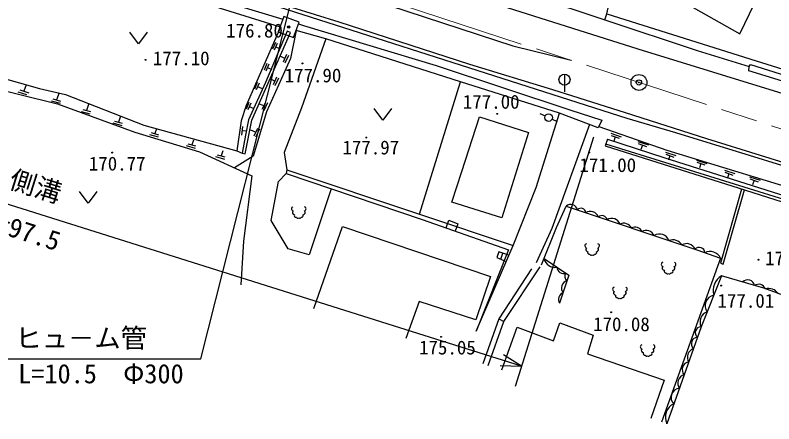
# Model space of a CAD drawing. Units: millimetres, scale not verified. Extents: x -376306283 to 680000, y -957283980 to 380000.
# Drawn here: x 111356 to 183417, y 263819 to 302632 of the extents above; entities that cross this region are included whole.
import ezdxf
from ezdxf.enums import TextEntityAlignment as Align

# ---------------------------------------------------------------- set-up
doc = ezdxf.new("R2010")
doc.units = ezdxf.units.MM
doc.header["$LTSCALE"] = 1000
doc.header["$PDMODE"] = 32
doc.header["$PDSIZE"] = 500
doc.linetypes.add('CHAIN', pattern=[18.5, 12, -1.5, 3.5, -1.5])
for name, color, linetype, lineweight in [('M-BGD', 7, 'Continuous', 25), ('M-BMK', 2, 'CHAIN', 13), ('M-BMK-SRVR', 3, 'Continuous', 25)]:
    doc.layers.add(name, color=color, linetype=linetype, lineweight=lineweight)
doc.styles.add('@ＭＳ ゴシック', font='')
doc.styles.add('ＭＳ ゴシック', font='')
doc.styles.get('@ＭＳ ゴシック').set_extended_font_data('@MS Gothic')
doc.styles.get('ＭＳ ゴシック').set_extended_font_data('MS Gothic')

msp = doc.modelspace()

# ---------------------------------------------------------------- hatches: boundary and pattern name
at = {"layer": 'M-BGD'}
msp.add_hatch(color=256, dxfattribs=at).paths.add_polyline_path([(137443, 301466, 1), (137225, 301545, 0.41421), (137295, 301396, 0.41421)])

# ---------------------------------------------------------------- linework, layer by layer
for p, q in [((129000, 270000), (137430, 303434)), ((136867, 302497), (136342, 301038)), ((138326, 301972), (136867, 302497)), ((137801, 300513), (138326, 301972)), ((136342, 301038), (137801, 300513)), ((136068, 300028), (135797, 299396)), ((136252, 299957), (135962, 299313)), ((136107, 299635), (136523, 299445)), ((159436, 269285), (65709, 298799)), ((123712, 298384), (123771, 298391)), ((136964, 298530), (136514, 298728)), ((137132, 298882), (136797, 298178)), ((137316, 298816), (136960, 298065)), ((135270, 298039), (135000, 297407)), ((135454, 297968), (135164, 297324)), ((135309, 297646), (135725, 297456)), ((138609, 298050), (138668, 298057)), ((163535, 297035), (163535, 295345)), ((134347, 296241), (134076, 295609)), ((136019, 296376), (135569, 296574)), ((136187, 296728), (135852, 296024)), ((136371, 296662), (136015, 295911)), ((111787, 295536), (112655, 295251)), ((112388, 296014), (112185, 295405)), ((134531, 296170), (134241, 295526)), ((134386, 295848), (134802, 295658)), ((111617, 295352), (112440, 295088)), ((115521, 295244), (115292, 294582)), ((114773, 294507), (115615, 294275)), ((114931, 294685), (115652, 294479)), ((118366, 294234), (118136, 293572)), ((133555, 294352), (133284, 293720)), ((133739, 294281), (133448, 293637)), ((134964, 294013), (134514, 294211)), ((135131, 294365), (134797, 293660)), ((135316, 294299), (134960, 293548)), ((117618, 293498), (118459, 293265)), ((117775, 293675), (118497, 293469)), ((133594, 293959), (134010, 293769)), ((121361, 293048), (121159, 292467)), ((157118, 293256), (157177, 293263)), ((161205, 293280), (161691, 293056)), ((162354, 292749), (162840, 292525)), ((120641, 292393), (121483, 292160)), ((120799, 292570), (121520, 292364)), ((132954, 292048), (132840, 291236)), ((134365, 291858), (134030, 291153)), ((124102, 291310), (124944, 291077)), ((124260, 291487), (124981, 291282)), ((124781, 291846), (124621, 291384)), ((132900, 291665), (133324, 291646)), ((134197, 291506), (133747, 291704)), ((134549, 291792), (134193, 291041)), ((167923, 291416), (168917, 291092)), ((167961, 291218), (168733, 290952)), ((127768, 290416), (128490, 290211)), ((128289, 290775), (128129, 290313)), ((144680, 291003), (144739, 291010)), ((166289, 291048), (158835, 267377)), ((168347, 291085), (168211, 290662)), ((170507, 290626), (171501, 290302)), ((170545, 290428), (171317, 290161)), ((127611, 290239), (128452, 290006)), ((131077, 289733), (130917, 289272)), ((170931, 290295), (170795, 289872)), ((120548, 289577), (120607, 289584)), ((130399, 289198), (131240, 288965)), ((130556, 289375), (131278, 289169)), ((165855, 289593), (165914, 289600)), ((173125, 289621), (174118, 289298)), ((173163, 289424), (173935, 289157)), ((173549, 289290), (173412, 288868)), ((176060, 288872), (177054, 288549)), ((176098, 288675), (176870, 288408)), ((176484, 288541), (176348, 288119)), ((178718, 287912), (179712, 287588)), ((178757, 287714), (179529, 287448)), ((179143, 287581), (179006, 287158)), ((181110, 287276), (182104, 286953)), ((181148, 287079), (181920, 286812)), ((181534, 286946), (181398, 286523)), ((157472, 279469), (157685, 280035)), ((181934, 279397), (181993, 279404)), ((178391, 276946), (178450, 276953)), ((167941, 274414), (168000, 274421)), ((157291, 273776), (155774, 269527)), ((156277, 269363), (157779, 273538)), ((151783, 272079), (151842, 272086)), ((159436, 269285), (157749, 270359)), ((110000, 270000), (129000, 270000)), ((157438, 269372), (159436, 269285))]:
    msp.add_line(p, q, dxfattribs=at)
for points in [[(71743, 329099), (84380, 325860), (99849, 321572), (115194, 316854), (130315, 311966), (154384, 304555), (170514, 299450), (191769, 292893), (194893, 291993)], [(71078, 325762), (75648, 324852), (91377, 320312), (109865, 314825), (129259, 309228), (146905, 303540), (158636, 299708), (164152, 298350)], [(182427, 322381), (181095, 319997), (180530, 320257), (179473, 318517), (180822, 317651), (175891, 308922), (175187, 309290), (173571, 306643), (172043, 307373), (171185, 305782), (174518, 304060), (180194, 300846), (182486, 305672), (183695, 304970), (188545, 313106), (192116, 319515)], [(79632, 320233), (94081, 315899), (109815, 311525), (126408, 306638), (144810, 300736), (152127, 298380), (169441, 292853)], [(162421, 295527), (154548, 297960), (142119, 301967), (133124, 304781), (116790, 309809), (105865, 312916), (93325, 316527), (81906, 319894)], [(76548, 318342), (80531, 317977), (85344, 317433), (91341, 315564), (106607, 311028), (119004, 307679), (130164, 304280), (136780, 302253)], [(136551, 301479), (117542, 307430), (107686, 310253), (91693, 315020), (88988, 315737)], [(167372, 302176), (167566, 302769), (167969, 304628), (171040, 311662), (170935, 312546)], [(160585, 304476), (167372, 302176), (176141, 299266), (181087, 297765)], [(167566, 302769), (181747, 298286), (197747, 293283), (200700, 292501), (221116, 286487)], [(136551, 301479), (133290, 294041), (132836, 292604), (132422, 289760)], [(138263, 301798), (138753, 301648), (151354, 297844), (164037, 293637), (167068, 292662), (166738, 291947), (163046, 293316), (153650, 296301), (140853, 300384), (138055, 301182)], [(107239, 297106), (108142, 297205), (113666, 295656), (116138, 295107), (123573, 292175), (132422, 289760), (132917, 289520), (133213, 289447), (133848, 292670), (137504, 300980), (137202, 301124)], [(123887, 301022), (123060, 299919), (122234, 301022)], [(138055, 301182), (137514, 298525), (135230, 293454), (133949, 289244), (132193, 288138)], [(137202, 301124), (135135, 296230), (133524, 292706), (133248, 291240), (132917, 289520)], [(140853, 300384), (138543, 293828), (136903, 289588), (137148, 287957), (149774, 283722), (153650, 296301)], [(181044, 297348), (181087, 297765), (181205, 297948), (197007, 292964), (198093, 292527)], [(198290, 292412), (198141, 292088), (194107, 293323), (181044, 297348)], [(105067, 286069), (106651, 292219), (107944, 296058), (115370, 294203), (122718, 291522), (128878, 289648), (133850, 287383), (133034, 281174), (132787, 277028)], [(214680, 279373), (209611, 280993), (201769, 283333), (194285, 285640), (187240, 287712), (177049, 290900), (169320, 293365), (162421, 295527)], [(147116, 293756), (146289, 292653), (145462, 293756)], [(149774, 283722), (158643, 280749), (160848, 286252), (163046, 293316)], [(169441, 292853), (174074, 291473), (191159, 286222), (201404, 283092), (214581, 279059)], [(165919, 292250), (162320, 282377), (160851, 279106)], [(166790, 292060), (173265, 289826), (187983, 285328), (195711, 282909), (196695, 282207), (195655, 279224)], [(167609, 290857), (167411, 290231), (180724, 286001), (195358, 281351), (195451, 281676), (185788, 284672), (167463, 290395)], [(167609, 290857), (172959, 289126), (189740, 283801), (195482, 281993), (195451, 281676)], [(141358, 286153), (139281, 279877), (137289, 280441), (135658, 283121), (136377, 286828), (137085, 287594)], [(137148, 287957), (137085, 287594), (150027, 283228), (158216, 280331), (155147, 272616), (158643, 280749)], [(180358, 286117), (178364, 279065), (178612, 278981), (180616, 286035)], [(119125, 285891), (118299, 284788), (117472, 285891)], [(161335, 278921), (162790, 282454), (163689, 284503), (176100, 280338), (178360, 279547), (172763, 263978)], [(139719, 274766), (142461, 282552), (156503, 277825), (155114, 273687), (149716, 275437), (148478, 271908)], [(152299, 282424), (152540, 283159), (153389, 282799), (153161, 282119)], [(158256, 279848), (157300, 280162), (157111, 279622), (157997, 279247)], [(161587, 279533), (163941, 277938), (163070, 275266)], [(160409, 278525), (157291, 273776), (157779, 273538), (161214, 278728)], [(200400, 268552), (198214, 270947), (182473, 276701), (178456, 277888), (176507, 273042), (173250, 263819)], [(157570, 268941), (159042, 272988), (162488, 271713), (163101, 273416), (166248, 272224), (165708, 270452), (173014, 267968), (171723, 264318)]]:
    msp.add_lwpolyline(points, dxfattribs=at)
msp.add_lwpolyline([(152844, 284886), (153768, 287793), (155466, 292978), (160128, 291499), (157569, 283384)], close=True, dxfattribs=at)
for centre, radius in [((137334, 301505), 116), ((123742, 298387), 42), ((123742, 298387), 37.8), ((123742, 298387), 25.2), ((123742, 298387), 12.6), ((138639, 298053), 42), ((138639, 298053), 37.8), ((138639, 298053), 25.2), ((138639, 298053), 12.6), ((163535, 296510), 525), ((157147, 293259), 42), ((157147, 293259), 37.8), ((157147, 293259), 25.2), ((157147, 293259), 12.6), ((162023, 292903), 365), ((144709, 291006), 42), ((144709, 291006), 37.8), ((144709, 291006), 25.2), ((144709, 291006), 12.6), ((120578, 289580), 42), ((120578, 289580), 37.8), ((120578, 289580), 25.2), ((120578, 289580), 12.6), ((165885, 289596), 42), ((165885, 289596), 37.8), ((165885, 289596), 25.2), ((165885, 289596), 12.6), ((181964, 279400), 42), ((181964, 279400), 37.8), ((181964, 279400), 25.2), ((181964, 279400), 12.6), ((178421, 276949), 42), ((178421, 276949), 37.8), ((178421, 276949), 25.2), ((178421, 276949), 12.6), ((167971, 274417), 42), ((167971, 274417), 37.8), ((167971, 274417), 25.2), ((167971, 274417), 12.6), ((151812, 272082), 42), ((151812, 272082), 37.8), ((151812, 272082), 25.2), ((151812, 272082), 12.6)]:
    msp.add_circle(centre, radius, dxfattribs=at)
for centre, radius, start, end in [((164125, 283996), 668, 12.20829, 130.69389), ((137814, 284239), 211, 109.40874, 255.77427), ((137891, 283882), 199, 130.39925, 269.22745), ((138698, 283882), 199, 270.77255, 49.60075), ((138775, 284239), 211, 284.22573, 70.59126), ((165117, 283865), 435, 1.6557, 141.24648), ((165978, 283176), 820, 21.60732, 121.29486), ((138032, 283599), 166, 149.84828, 287.49005), ((138203, 283461), 122, 189.78455, 318.51156), ((138386, 283462), 123, 221.51005, 350.13166), ((138557, 283599), 166, 252.50995, 30.15172), ((167073, 283061), 533, 14.35987, 128.5423), ((168035, 282485), 837, 20.75978, 122.14239), ((169178, 282071), 797, 25.98298, 116.9192), ((170233, 281800), 706, 24.30805, 118.59412), ((171283, 281340), 854, 24.45553, 118.44665), ((172569, 280904), 940, 20.14516, 122.75701), ((173822, 280277), 1020, 31.58041, 111.32176), ((165680, 280723), 211, 109.40874, 255.77427), ((165757, 280366), 199, 130.39925, 269.22745), ((166565, 280366), 199, 270.77255, 49.60075), ((166642, 280723), 211, 284.22573, 70.59126), ((175135, 280077), 858, 21.75173, 121.15044), ((176330, 280045), 530, 2.9433, 138.74439), ((165898, 280084), 166, 149.84828, 287.49005), ((166069, 279946), 122, 189.78455, 318.51156), ((166253, 279946), 123, 221.51005, 350.13166), ((166424, 280084), 166, 252.50995, 30.15172), ((177352, 279073), 1114, 25.20699, 116.2121), ((162628, 279735), 1060, 191.00199, 280.75181), ((172937, 278968), 211, 109.40874, 255.77427), ((173899, 278968), 211, 284.22573, 70.59126), ((163457, 278716), 631, 182.07026, 289.68354), ((173014, 278611), 199, 130.39925, 269.22745), ((173155, 278329), 166, 149.84828, 287.49005), ((173326, 278191), 122, 189.78455, 318.51156), ((173509, 278191), 123, 221.51005, 350.13166), ((173680, 278329), 166, 252.50995, 30.15172), ((173821, 278611), 199, 270.77255, 49.60075), ((164057, 277806), 500, 140.86054, 234.32862), ((179340, 276450), 1688, 121.5844, 194.59562), ((180937, 276837), 657, 11.14102, 135.92316), ((163943, 276721), 702, 104.59102, 219.32249), ((168313, 276605), 211, 109.40874, 255.77427), ((169275, 276605), 211, 284.22573, 70.59126), ((181960, 276354), 718, 24.25032, 121.80644), ((163692, 275622), 717, 114.091, 209.82252), ((168390, 276249), 199, 130.39925, 269.22745), ((168531, 275966), 166, 149.84828, 287.49005), ((169056, 275966), 166, 252.50995, 30.15172), ((169197, 276249), 199, 270.77255, 49.60075), ((177886, 275047), 994, 100.37597, 215.80404), ((182881, 275500), 1180, 36.832, 103.00989), ((168702, 275828), 122, 189.78455, 318.51156), ((168885, 275828), 123, 221.51005, 350.13166), ((177454, 273488), 1047, 110.95925, 205.22077), ((176506, 272477), 564, 89.86353, 231.2352), ((176212, 271417), 623, 95.4836, 225.61513), ((170945, 271138), 211, 109.40874, 255.77427), ((171907, 271138), 211, 284.22573, 70.59126), ((176093, 270146), 884, 111.02132, 210.07741), ((171023, 270781), 199, 130.39925, 269.22745), ((171164, 270498), 166, 149.84828, 287.49005), ((171334, 270360), 122, 189.78455, 318.51156), ((171518, 270361), 123, 221.51005, 350.13166), ((171689, 270498), 166, 252.50995, 30.15172), ((171830, 270781), 199, 270.77255, 49.60075), ((175459, 268969), 745, 100.09901, 220.99971), ((175150, 267662), 857, 107.25517, 213.84356), ((174507, 266337), 850, 94.64023, 226.4585), ((174504, 264458), 1391, 114.73614, 206.36259), ((173498, 262889), 981, 104.22895, 106.58932)]:
    msp.add_arc(centre, radius, start, end, dxfattribs=at)
at = {"layer": 'M-BMK'}
msp.add_line((112855, 315106), (194557, 288419), dxfattribs=at)
at = {"layer": 'M-BMK-SRVR'}
msp.add_circle((170605, 296243), 750, dxfattribs=at)
msp.add_point((170605, 296243), dxfattribs=at)

# ---------------------------------------------------------------- texts
at = {"layer": 'M-BGD', "style": 'ＭＳ ゴシック'}
for s, height, p in [('176.80', 1320, (131398, 300112)), ('177.10', 1320, (124434, 297481)), ('177.90', 1320, (136950, 295856)), ('177.00', 1320, (153879, 293353)), ('177.97', 1320, (142441, 289010)), ('170.77', 1320, (118354, 287478)), ('171.00', 1320, (164951, 287336)), ('177.80', 1320, (182588, 278487)), ('177.01', 1320, (178071, 274453)), ('170.08', 1320, (166248, 272224)), ('ヒュ－ム管', 1833, (111375, 270500)), ('175.05', 1320, (149717, 270010))]:
    msp.add_text(s, height=height, dxfattribs=at).set_placement(p, align=Align.BOTTOM_LEFT)
msp.add_text('側溝', height=1833, rotation=342.521, dxfattribs=at).set_placement((112873, 284996), align=Align.BOTTOM_CENTER)
at = {"layer": 'M-BGD', "style": '@ＭＳ ゴシック'}
msp.add_text('L=97.5', height=1833, rotation=342.521, dxfattribs=at).set_placement((112272, 283088), align=Align.TOP_CENTER)
at = {"layer": 'M-BGD', "style": 'ＭＳ ゴシック'}
msp.add_text('L=10.5\u3000Φ300', height=1833, dxfattribs=at).set_placement((119500, 269500), align=Align.TOP_CENTER)

doc.saveas('drawing.dxf')
